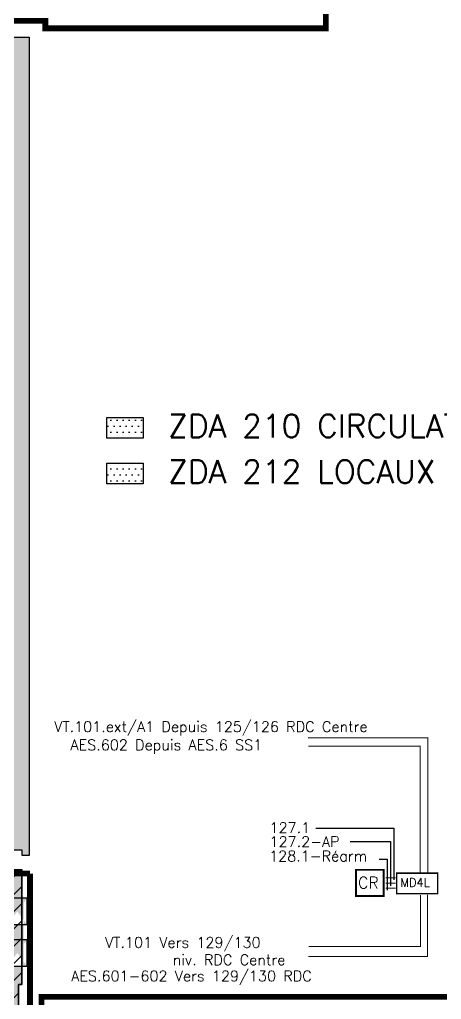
# Model space of a CAD drawing. Header units: millimetres. Extents: x 122 to 222, y 0 to 77.
# Drawn here: x 177.86 to 188.85, y 21.82 to 47.34 of the extents above; entities that cross this region are included whole.
import ezdxf

# ---------------------------------------------------------------- set-up
doc = ezdxf.new("R2010")
doc.units = ezdxf.units.MM
for name, pattern in [('CACHE2', [4.7625, 3.175, -1.5875]), ('CONTINU', [0]), ('SLD', [0])]:
    doc.linetypes.add(name, pattern=pattern)
for name, color, linetype in [('ATEIS MISE EN SECURITE', 7, 'Continuous'), ('ATEIS ZONES MES', 7, 'Continuous'), ('BEG-AN', 140, 'Continuous'), ('JCC-ZONING ZDA-ZDM', 5, 'Continuous')]:
    doc.layers.add(name, color=color, linetype=linetype)
doc.styles.add('HELVL', font='ROMAND.SHX')
doc.styles.add('ROMANC', font='romanc')
doc.styles.get("Standard").update_dxf_attribs({"font": 'romans.shx'})
pattern_1 = [(0, (156.02817, -0.7135), (0.079375, 0.15875), [0, -0.15875])]

# ---------------------------------------------------------------- blocks, each defined once
blk = doc.blocks.new('A$C20DD5AA8')
at = {"color": 4, "linetype": 'Continuous', "const_width": 0.364}
blk.add_lwpolyline([(0.18, 5.52), (0.18, 0.18), (10.88, 0.18), (10.88, 5.52)], close=True, dxfattribs=at)
at = {"linetype": 'Continuous', "style": 'ROMANC'}
blk.add_text('MD4L', height=2.183, dxfattribs=at).set_placement((1.13, 2))
blk = doc.blocks.new('COFFRET DE RELAYAGE VENTILATEUR')
at = {"color": 4, "linetype": 'Continuous', "const_width": 0.02}
blk.add_lwpolyline([(0, 0.275), (0, 0), (0.292, 0), (0.292, 0.275)], close=True, dxfattribs=at)
at = {"linetype": 'SLD', "style": 'ROMANC'}
blk.add_text('CR', height=0.1211, dxfattribs=at).set_placement((0.021, 0.079))
blk = doc.blocks.new("VOLETS D'AMENEE D'AIR DESENFUMAGE")
at = {"color": 3, "linetype": 'SLD', "const_width": 0.373}
blk.add_lwpolyline([(0, 5.12), (0, 0), (6.97, 0), (6.97, 5.12)], close=True, dxfattribs=at)
at = {"color": 3, "linetype": 'SLD'}
blk.add_solid([(0, 5.12), (0, 0), (6.97, 0), (6.97, 5.12)], dxfattribs=at)

msp = doc.modelspace()

# ---------------------------------------------------------------- hatches: boundary and pattern name
at = {"layer": 'ATEIS ZONES MES'}
h = msp.add_hatch(dxfattribs=at)
h.set_pattern_fill('DOTS', color=5, scale=0.1)
h.set_pattern_definition(pattern_1)
edge = h.paths.add_edge_path()
edge.add_line((163.481, 25.139), (171.304, 25.139))
edge.add_line((171.304, 25.139), (171.304, 25.183))
edge.add_line((171.304, 25.183), (177.905, 25.183))
edge.add_line((177.905, 25.183), (177.905, 22.193))
edge.add_line((177.905, 22.193), (177.82, 22.193))
edge.add_line((177.82, 22.193), (177.82, 21.373))
edge.add_line((177.82, 21.373), (178.036, 21.373))
edge.add_line((178.036, 21.373), (178.036, 10.769))
edge.add_line((178.036, 10.769), (176.939, 10.769))
edge.add_line((176.939, 10.769), (176.939, 11.001))
edge.add_line((176.939, 11.001), (173.89, 11.001))
edge.add_line((173.89, 11.001), (173.89, 21.53))
edge.add_line((173.89, 21.53), (163.481, 21.53))
edge.add_line((163.481, 21.53), (163.481, 25.138))
at = {"layer": 'BEG-AN'}
h = msp.add_hatch(color=256, dxfattribs=at)
h.dxf.hatch_style = 1
h.paths.add_polyline_path([(177.96, 24.496), (177.91, 24.496), (177.91, 22.825), (177.96, 22.825)])
at = {"layer": 'JCC-ZONING ZDA-ZDM'}
h = msp.add_hatch(dxfattribs=at)
h.set_pattern_fill('DOTS', color=5, scale=0.1)
h.set_pattern_definition(pattern_1)
h.paths.add_polyline_path([(173.041, 46.993), (176.932, 46.993), (176.932, 46.889), (178.101, 46.889), (178.101, 25.568), (177.922, 25.568), (177.922, 25.703), (177.311, 25.703), (177.311, 25.322), (173.052, 25.322), (173.052, 27.534), (174.932, 27.534), (174.932, 28.643), (173.052, 28.643)])
h = msp.add_hatch(dxfattribs=at)
h.set_pattern_fill('DOTS', color=3, scale=0.1)
h.set_pattern_definition(pattern_1)
h.paths.add_polyline_path([(180.132, 36.978), (181.078, 36.978), (181.078, 36.44), (180.132, 36.44)])
h = msp.add_hatch(dxfattribs=at)
h.set_pattern_fill('DOTS', color=5, scale=0.1)
h.set_pattern_definition(pattern_1)
h.paths.add_polyline_path([(180.132, 35.787), (181.078, 35.787), (181.078, 35.25), (180.132, 35.25)])
h = msp.add_hatch(dxfattribs=at)
h.set_pattern_fill('ANSI31', color=31, scale=0.1, style=0)
h.set_pattern_definition([(45, (156.02817, -0.7135), (-0.2245064, 0.2245064), [])])
edge = h.paths.add_edge_path()
edge.add_line((163.487, 25.156), (171.309, 25.156))
edge.add_line((171.309, 25.156), (171.309, 25.2))
edge.add_line((171.309, 25.2), (177.911, 25.2))
edge.add_line((177.911, 25.2), (177.911, 22.21))
edge.add_line((177.911, 22.21), (177.826, 22.21))
edge.add_line((177.826, 22.21), (177.826, 21.39))
edge.add_line((177.826, 21.39), (178.042, 21.39))
edge.add_line((178.042, 21.39), (178.042, 10.786))
edge.add_line((178.042, 10.786), (176.945, 10.786))
edge.add_line((176.945, 10.786), (176.945, 11.018))
edge.add_line((176.945, 11.018), (173.896, 11.018))
edge.add_line((173.896, 11.018), (173.896, 21.547))
edge.add_line((173.896, 21.547), (163.487, 21.547))
edge.add_line((163.487, 21.547), (163.487, 25.156))

# ---------------------------------------------------------------- linework, layer by layer
at = {"layer": 'ATEIS MISE EN SECURITE', "color": 0, "linetype": 'CONTINU'}
for p, q in [((185.579, 26.275), (187.606, 26.275)), ((187.606, 26.275), (187.606, 24.929)), ((186.475, 25.929), (187.522, 25.929)), ((187.522, 25.929), (187.522, 24.775)), ((187.231, 25.471), (187.44, 25.471)), ((187.44, 25.471), (187.44, 24.661))]:
    msp.add_line(p, q, dxfattribs=at)
at = {"layer": 'ATEIS MISE EN SECURITE', "color": 1, "linetype": 'CACHE2', "ltscale": 0.1, "const_width": 0.025}
for points in [[(188.493, 25.126), (188.493, 28.635), (185.373, 28.635)], [(188.487, 24.549), (188.487, 22.935), (185.383, 22.935)]]:
    msp.add_lwpolyline(points, dxfattribs=at)
at = {"layer": 'ATEIS MISE EN SECURITE', "color": 5, "linetype": 'CACHE2', "ltscale": 0.1, "const_width": 0.025}
msp.add_lwpolyline([(188.298, 25.132), (188.298, 28.412), (185.383, 28.412)], dxfattribs=at)
at = {"layer": 'ATEIS MISE EN SECURITE', "color": 30, "linetype": 'ByBlock', "const_width": 0.025}
msp.add_lwpolyline([(187.657, 24.982), (187.394, 24.982)], dxfattribs=at)
at = {"layer": 'ATEIS MISE EN SECURITE', "color": 5, "linetype": 'ByBlock', "const_width": 0.025}
msp.add_lwpolyline([(187.657, 24.847), (187.394, 24.847)], dxfattribs=at)
at = {"layer": 'ATEIS MISE EN SECURITE', "color": 4, "linetype": 'CACHE2', "ltscale": 0.1, "const_width": 0.025}
msp.add_lwpolyline([(188.302, 24.539), (188.302, 23.198), (185.393, 23.198)], dxfattribs=at)
at = {"layer": 'ATEIS MISE EN SECURITE', "color": 6, "linetype": 'ByBlock', "const_width": 0.025}
msp.add_lwpolyline([(187.657, 24.712), (187.394, 24.712)], dxfattribs=at)
at = {"layer": 'ATEIS ZONES MES', "color": 5}
msp.add_lwpolyline([(163.481, 25.139), (171.304, 25.139), (171.304, 25.183), (177.905, 25.183), (177.905, 22.193), (177.82, 22.193), (177.82, 21.373), (178.036, 21.373), (178.036, 10.769), (176.939, 10.769), (176.939, 11.001), (173.89, 11.001), (173.89, 21.53), (163.481, 21.53), (163.481, 25.138)], dxfattribs=at)
at = {"layer": 'JCC-ZONING ZDA-ZDM', "color": 3, "const_width": 0.15}
msp.add_lwpolyline([(163.98, 69.282), (178.21, 69.282), (178.21, 68.074), (185.835, 68.074), (185.835, 47.115), (178.527, 47.115), (178.527, 47.312), (172.879, 47.312), (172.879, 45.97), (171.542, 45.97), (171.542, 47.406), (165.769, 47.406), (165.769, 49.842), (163.488, 49.842), (163.488, 61.504), (164.001, 61.504), (164.001, 69.267)], dxfattribs=at)
at = {"layer": 'JCC-ZONING ZDA-ZDM', "color": 5}
msp.add_lwpolyline([(173.041, 46.993), (176.932, 46.993), (176.932, 46.889), (178.101, 46.889), (178.101, 25.568), (177.922, 25.568), (177.922, 25.703), (177.311, 25.703), (177.311, 25.322), (173.052, 25.322), (173.052, 27.534), (174.932, 27.534), (174.932, 28.643), (173.052, 28.643), (173.041, 46.993)], dxfattribs=at)
at = {"layer": 'JCC-ZONING ZDA-ZDM', "color": 3}
msp.add_lwpolyline([(180.132, 36.978), (181.078, 36.978), (181.078, 36.44), (180.132, 36.44)], close=True, dxfattribs=at)
at = {"layer": 'JCC-ZONING ZDA-ZDM'}
msp.add_lwpolyline([(180.132, 35.787), (181.078, 35.787), (181.078, 35.25), (180.132, 35.25)], close=True, dxfattribs=at)
at = {"layer": 'JCC-ZONING ZDA-ZDM', "color": 1, "const_width": 0.15}
for points in [[(178.128, 25.095), (166.316, 25.095), (166.316, 32.552), (161.776, 32.552), (161.776, 31.546), (156.011, 31.546)], [(178.128, 25.095), (178.128, 25.095), (178.128, 22.259), (178.128, 22.259), (178.128, 13.799), (178.128, 10.883), (176.359, 10.899), (156.029, 10.899), (156.029, 25.484), (156.029, 31.485)]]:
    msp.add_lwpolyline(points, dxfattribs=at)
at = {"layer": 'JCC-ZONING ZDA-ZDM', "color": 31}
msp.add_lwpolyline([(163.487, 25.156), (171.309, 25.156), (171.309, 25.2), (177.911, 25.2), (177.911, 22.21), (177.826, 22.21), (177.826, 21.39), (178.042, 21.39), (178.042, 10.786), (176.945, 10.786), (176.945, 11.018), (173.896, 11.018), (173.896, 21.547), (163.487, 21.547), (163.487, 25.156)], dxfattribs=at)
at = {"layer": 'JCC-ZONING ZDA-ZDM', "color": 4, "const_width": 0.15}
msp.add_lwpolyline([(196.478, 21.884), (185.728, 21.884), (185.728, 21.884), (185.728, 21.884), (178.428, 21.884), (178.428, 13.74), (178.428, 10.596), (178.428, 10.596), (176.663, 10.584), (176.047, 10.584), (169.428, 10.584), (169.428, 0.059), (176.628, 0.059), (176.628, 0.759), (178.228, 0.759), (178.228, 0.059), (189.078, 0.059)], dxfattribs=at)

# ---------------------------------------------------------------- block references
at = {"layer": 'ATEIS MISE EN SECURITE', "linetype": 'Continuous', "xscale": 2.474529750000001, "yscale": 2.474529750000001, "zscale": 2.474529750000001}
msp.add_blockref('COFFRET DE RELAYAGE VENTILATEUR', (186.625, 24.513), dxfattribs=at)
at = {"layer": 'ATEIS MISE EN SECURITE', "color": 0, "xscale": 0.1, "yscale": 0.1, "zscale": 0.1}
msp.add_blockref('A$C20DD5AA8', (187.667, 24.554), dxfattribs=at)
at = {"layer": 'ATEIS MISE EN SECURITE', "linetype": 'Continuous', "xscale": 0.1, "yscale": 0.1, "zscale": 0.1, "rotation": 90}
for p in [(178.051, 23.762), (178.051, 22.678)]:
    msp.add_blockref("VOLETS D'AMENEE D'AIR DESENFUMAGE", p, dxfattribs=at)

# ---------------------------------------------------------------- texts
at = {"layer": 'ATEIS MISE EN SECURITE', "color": 0, "style": 'HELVL'}
for s, height, p in [('VT.101.ext/A1 Depuis 125/126 RDC Centre', 0.27495, (178.759, 28.784)), ('AES.602 Depuis AES.6 SS1', 0.27495, (179.182, 28.31)), ('127.1', 0.2749, (184.37, 26.154)), ('127.2-AP', 0.2749, (184.37, 25.789)), ('128.1-Réarm', 0.27495, (184.36, 25.414)), ('VT.101 Vers 129/130', 0.27495, (180.083, 23.164)), ('niv. RDC Centre', 0.27495, (181.848, 22.712)), ('AES.601-602 Vers 129/130 RDC', 0.27495, (179.202, 22.29))]:
    msp.add_text(s, height=height, dxfattribs=at).set_placement(p)
at = {"layer": 'JCC-ZONING ZDA-ZDM', "color": 3, "insert": (181.729, 37.058), "char_height": 0.6, "width": 18.5478, "attachment_point": 1}
msp.add_mtext('ZDA 210 CIRCULATION CENTRE OUEST', dxfattribs=at)
at = {"layer": 'JCC-ZONING ZDA-ZDM', "insert": (181.729, 35.868), "char_height": 0.6, "width": 18.5478, "attachment_point": 1}
msp.add_mtext('ZDA 212 LOCAUX CENTRE OUEST', dxfattribs=at)

doc.saveas('drawing.dxf')
